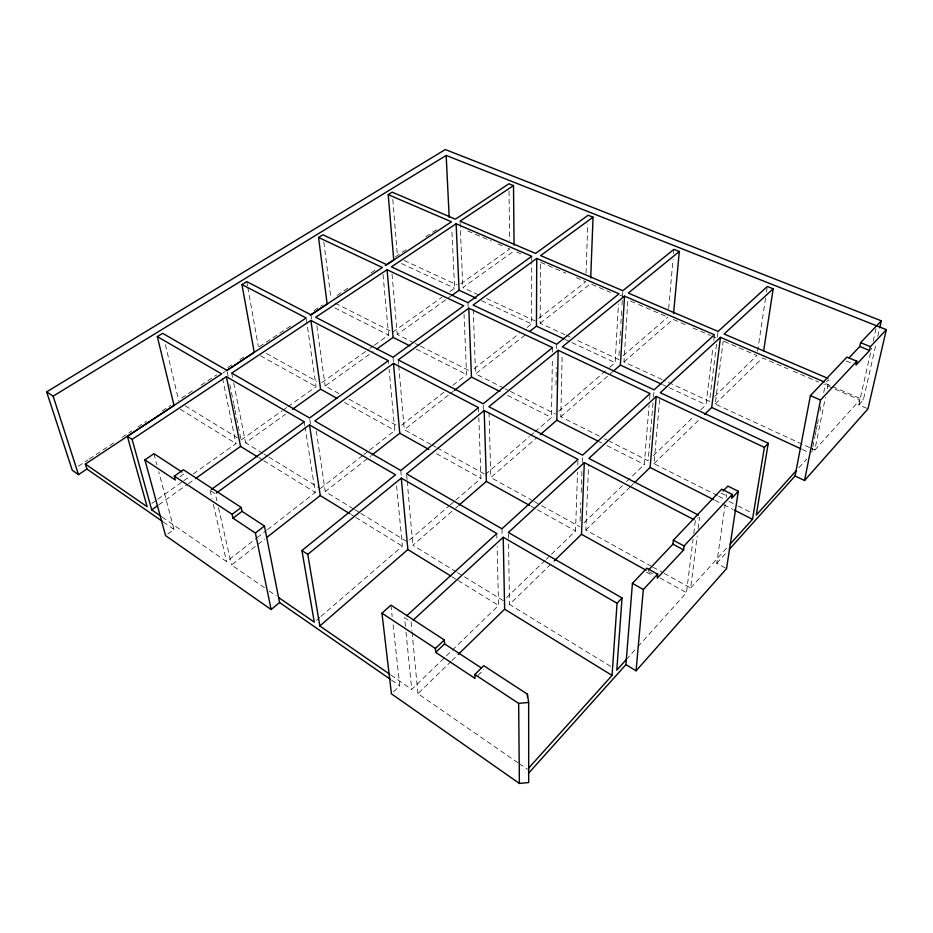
<?xml version="1.0" encoding="UTF-8"?>
<svg xmlns="http://www.w3.org/2000/svg" width="933" height="933" viewBox="0 0 933 933"><rect width="100%" height="100%" fill="white"/><g stroke="black" fill="none" stroke-linecap="round" stroke-linejoin="round"><path stroke-width="0.7" stroke-dasharray="4.67 3.5" d="M527.098 327.436L531.612 323.914L531.705 262.033M531.705 260.587L531.717 256.272M565.036 334.737L540.149 323.25L540.569 262.791M534.959 431.792L551.473 417.552L552.383 357.829M552.464 352.009L552.534 347.636M555.998 384.991L556.313 367.52M556.651 348.604L556.733 344.242M599.348 436.166L560.815 416.771L562.167 354.143M551.496 554.225L575.533 530.982L577.55 472.25M577.795 465.077L577.947 460.785M586.041 273.089L587.778 223.908M580.093 521.046L580.793 502.432M581.166 492.402L581.97 470.932M582.297 462.336L582.565 455.176M651.514 566.378L585.842 530.072L588.618 464.168M609.704 367.322L615.127 362.645L618.474 303.831M619.255 350.925L618.754 359.52L575.521 339.565M619.687 343.752L620.445 330.853M620.865 323.693L621.635 310.794M621.973 305.056L622.393 297.895M622.486 296.461L622.824 290.723M662.138 379.544L623.979 361.934L627.851 300.239M626.603 481.58L644.26 464.506L649.111 405.132M649.59 399.347L650.056 393.551M653.03 402.858L648.155 460.739L609.622 441.344M653.52 397.073L654.126 389.831M717.407 495.598L653.986 463.678L659.899 397.061M668.646 308.496L673.02 259.444M673.544 253.683L673.929 249.344M700.823 409.785L705.989 404.794L712.882 347.636M713.745 340.487L714.433 334.772M716.509 344.289L709.5 401.4L663.456 380.151M717.384 337.151L718.083 331.437M637.974 646.604L686.478 592.688L693.067 539.192M693.779 533.408L695.377 520.404L698.012 517.617M664.144 573.363L690.665 588.023L697.219 535.997M698.129 528.766L699.587 517.197M809.587 447.595L715.203 404.036L723.18 341.151M725.338 567.952L716.742 563.345L725.186 504.461M726.201 497.394L726.609 494.56M757.596 351.193L765.596 297.989M766.46 292.227L767.323 286.478M811.78 452.307L812.631 448.038M812.911 446.615L814.894 436.644M815.185 435.221L816.037 430.953M816.317 429.53L817.168 425.261M817.448 423.839L818.299 419.57M820.002 411.021L820.853 406.753M823.699 392.525L825.402 383.988M810.905 448.202L814.836 450.009L825.425 397.388M827.139 388.851L828.854 380.314M866.664 408.292L858.815 404.899L871.585 348.149M873.16 341.163L876.297 327.18M858.815 404.899L863.352 399.825L876.18 343.391M877.79 336.346L879.387 329.291M716.742 563.345L726.41 552.558M626.335 659.538L637.006 647.677M690.665 588.023L728.183 546.33M798.951 467.678L806.66 459.094M814.836 450.009L859.946 399.872L823.909 384.361M826.545 381.644L828.282 379.813M477.988 675.48L483.854 669.591M518.002 762.786L417.926 693.685L450.954 661.497M451.992 660.494L457.147 655.467M610.625 666.372L509.511 604.444L553.339 561.748M585.842 530.072L630.416 486.653M631.443 485.638L633.519 483.621M653.986 463.678L701.394 417.483M715.203 404.036L762.529 357.922L787.884 368.838M390.927 675.049L411.721 689.405L498.549 605.435L497.102 546.446M506.561 597.68L545.222 560.29M546.271 559.275L550.447 555.228M584.023 522.76L622.451 485.592M653.31 455.747L693.592 416.783M714.655 396.408L756.943 355.508L722.305 340.592M393.516 691.82L399.779 685.837L392.816 622.264M456.272 571.836L412.853 545.234L454.546 509.021M455.654 508.077L457.846 506.164M532.801 500.753L490.828 477.533L537.011 437.437M560.815 416.771L612.783 371.661M623.979 361.934L673.02 319.366L687.679 325.675M316.485 620.235L319.786 617.378M320.894 616.433L402.368 546.155L396.478 484.763M409.54 539.962L449.088 505.861M450.184 504.905L454.581 501.114M455.677 500.17L480.95 478.372L478.839 417.704M485.393 474.535L529.443 436.539M530.55 435.594L533.851 432.749M558.727 411.29L608.619 368.255M623.116 355.753L667.876 317.15M264.471 587.732L231.571 565.025L264.552 539.192M353.455 508.858L325.279 491.598L371.124 455.677M430.906 444.411L404.292 429.693L448.703 394.904M449.834 394.006L453.251 391.335M503.913 388.14L475.55 373.865L526.294 334.107M540.149 323.25L590.484 283.807L610.497 292.437M162.214 517.127L226.556 561.561L256.12 538.516M257.263 537.641L266.36 530.55M267.503 529.664L315.261 492.449L305.161 427.501M320.287 488.542L362.715 455.491M363.858 454.593L368.453 451.024M369.596 450.126L394.822 430.475L389.084 369.235M401.622 425.18L444.924 391.452M452.902 385.236L466.57 374.588L464.039 314.398M474.046 368.757L519.203 333.594M538.761 318.351L585.726 281.766L576.442 277.766M167.707 534.073L174.039 529.408L158.738 471.725M158.82 504.8L187.241 484.484M188.431 483.644L194.356 479.41M262.744 453.298L245.601 442.79L285.44 414.322M338.994 393.586L325.162 385.947L373.188 351.624M413.984 342.877L397.236 334.446L450.896 296.099M478.652 294.875L462.838 287.574L514.13 250.919M151.892 503.365L156.627 499.995M157.817 499.155L182.693 481.475M183.871 480.635L188.618 477.264M193.353 473.894L235.991 443.583L222.532 378.192M241.041 440.003L282.069 410.835M283.235 410.007L286.758 407.511M287.935 406.671L316.065 386.67L306.176 317.978M321.792 382.6L368.675 349.28M369.841 348.452L373.363 345.945M374.53 345.117L388.594 335.122L382.787 271.841M392.735 332.183L441.776 297.324M449.939 291.516L454.616 288.204L451.805 229.017M460.727 283.854L509.721 249.029L505.791 247.338M179.812 476.798L184.337 473.591M222.719 373.153L225.145 371.556M78.349 466.243L88.064 459.829M89.276 459.024L116.007 441.379M122.071 437.367L131.798 430.941M137.862 426.929L146.364 421.319M162.155 410.893L170.657 405.272M181.597 398.053L193.737 390.029M201.027 385.212L216.818 374.786M227.745 367.567L232.609 364.36M239.898 359.543L244.761 356.336M259.327 346.703L290.909 325.85M313.989 310.607L322.491 304.986M337.07 295.353L349.21 287.341M371.077 272.891L377.154 268.879M395.37 256.843L407.511 248.819M425.74 236.795L439.093 227.967M846.114 360.943L851.048 362.995M619.979 295.155L622.649 296.309M825.915 383.72L831.256 386.029M832.598 386.6L863.352 399.825M467.806 230.976L491.388 241.134M497.93 243.945L504.485 246.767M516.777 252.062L520.754 253.776M540.65 262.348L565.841 273.194M630.51 301.056L637.181 303.925M638.522 304.508L666.547 316.567M692.997 327.973L710.316 335.425M711.657 336.008L716.976 338.294M793.225 371.136L818.579 382.052M404.164 260.494L457.065 284.903M486.56 298.513L535.332 321.022M566.354 335.344L570.273 337.151M401.505 263.572L454.616 288.204M481.486 300.671L531.612 323.914M565.293 339.53L570.541 341.968M571.847 342.574L615.127 362.645M662.523 384.629L667.783 387.078M669.101 387.685L705.989 404.794M802.298 449.461L808.864 452.505M721.197 493.091L728.195 496.601M335.169 303.202L390.181 330.888M415.267 343.519L419.139 345.467M420.421 346.12L470.664 371.404M505.208 388.781L509.068 390.729M510.363 391.382L555.473 414.089M604.479 438.755L608.339 440.691M718.702 496.251L723.88 498.852M729.058 501.464L736.825 505.371M738.12 506.024L751.065 512.532M334.842 307.913L388.594 335.122M416.305 349.14L466.57 374.588M507.599 395.347L551.473 417.552M599.243 441.729L601.82 443.023M606.963 445.636L644.26 464.506M714.923 500.263L722.69 504.205M723.996 504.858L733.07 509.453M266.383 353.444L316.835 381.34M349.047 399.149L399.336 426.952M432.177 445.111L435.979 447.21M437.239 447.91L484.134 473.836M534.073 501.453L540.44 504.975M541.711 505.674L579.871 526.772M652.773 567.077L662.885 572.664M260.552 355.8L316.065 386.67M344.51 402.496L394.822 430.475M436.562 453.683L480.95 478.372M530.959 506.187L536.043 509.021M537.326 509.733L575.533 530.982M648.54 571.579L654.861 575.101M659.923 577.912L686.478 592.688M646.464 572.139L653.671 576.151M185.27 405.843L237.32 437.729M263.957 454.044L267.631 456.295M268.856 457.042L319.063 487.796M354.68 509.605L359.578 512.602M360.803 513.36L407.348 541.863M457.52 572.594L503.423 600.712M180.221 409.202L235.991 443.583M258.931 457.718L262.605 459.981M263.829 460.739L315.261 492.449M350.901 514.421L354.575 516.684M355.8 517.442L402.368 546.155M451.992 576.734L456.89 579.755M458.115 580.513L498.549 605.435M211.115 491.12L215.313 493.86L216.911 500.834M269.171 590.974L276.215 595.849M519.191 763.602L527.53 769.363M163.298 521.967L174.039 529.408M391.452 680.064L399.779 685.837M153.957 453.706L156.896 464.797M165.339 344.557L178.739 400.642M210.077 490.431L212.013 498.805M213.307 504.38L226.556 561.561M218.509 507.82L231.571 565.025M227.267 371.812L228.13 376.081M229.856 384.594L233.577 403.068M233.868 404.49L234.731 408.747M235.011 410.17L240.749 438.58M231.722 373.13L232.574 377.387M233.705 383.078L245.601 442.79M246.767 281.614L247.525 285.848M247.77 287.247L258.313 346.446M304.275 421.844L304.939 426.089M309.814 419.418L310.467 423.734M316.31 431.069L325.279 491.598M310.969 314.794L311.575 319.086M316.882 325.827L325.162 385.947M323.833 242.009L330.958 298.373M390.939 605.144L392.187 616.561M405.423 626.311L404.572 617.704L411.115 621.996L411.931 630.591M405.995 632.049L411.721 689.405M412.071 632.026L417.926 693.685M388.291 360.686L388.56 363.532M400.782 470.5L401.435 477.638M393.05 357.222L393.434 361.491M406.683 475.259L407.056 479.55M407.185 480.973L412.853 545.234M392.035 274.034L397.236 334.446M398.216 359.893L398.589 364.173M398.718 365.596L404.292 429.693M392.793 199.429L397.423 255.992M460.109 222.614L462.838 287.574M467.958 302.677L468.133 306.98M473.229 309.371L475.55 373.865M478.477 407.593L478.629 411.931M483.212 405.249L483.352 409.575M489.02 412.526L490.828 477.533M496.788 533.501L496.927 539.262M501.954 528.789L502.106 535.974M508.403 533.933L508.473 538.248M508.567 543.997L509.511 604.444M509.021 191.008L509.616 240.329"/><path stroke-width="1.4" d="M529.676 331.46L536.44 326.153L536.743 258.429L619.045 293.79L556.733 344.242L473.078 305.068L536.743 258.429M540.312 434.568L556.814 420.247L558.132 350.272L650.056 393.551L582.565 455.176L488.857 406.741L558.132 350.272M590.706 278.022L593.05 217.202L588.093 215.231L535.589 253.449L460.039 221.168L513.512 185.585L514.071 245.111M554.377 560.733L581.504 534.306L584.303 462.628L694.082 519.728M613.867 370.716L620.363 365.083L624.527 296.146L714.433 334.772L654.126 389.831L562.319 346.854L624.527 296.146M528.498 768.279L612.06 675.41L617.051 603.254L622.054 597.971L508.38 532.486L584.303 462.628M622.054 597.971L616.795 670.151L626.335 659.538M528.498 773.294L625.926 664.634L632.434 583.37L646.826 568.197L657.66 574.203L657.264 578.157L683.621 549.91L684.076 545.957L732.265 494.42L721.745 489.16L673.346 540.219L672.915 544.161L648.423 570.075M634.557 482.606L650.103 467.468L656.226 396.455L764.395 447.385L768.279 443.28L660.284 392.711L720.451 337.349L824.352 381.982M625.926 664.634L636.084 670.815L643.327 589.539L657.66 574.203M673.556 313.581L679.317 251.49L673.929 249.344L622.824 290.723L540.615 255.595L593.05 217.202M704.485 414.474L711.704 407.441L720.451 337.349M732.265 494.42L731.694 498.35L738.295 491.271L727.833 486.07L723.087 491.085M738.295 491.271L726.562 568.605L636.084 670.815M763.649 350.715L773.2 288.81L767.323 286.478L718.083 331.437L628.306 293.067L679.317 251.49M730.119 544.172L752.511 519.284L764.395 447.385M768.279 443.28L756.243 515.144L796.047 470.885M729.314 549.327L795.079 475.97L810.415 395.627L846.919 357.106L856.821 361.211L855.993 365.06L869.579 350.481L870.431 346.656L886.35 329.641L446.184 155.438L53.134 396.163L46.65 391.872L445.286 149.548L881.323 320.824L879.714 327.88M795.079 475.97L804.561 480.495L820.504 400.047L856.821 361.211M849.042 357.852L859.783 346.493L860.611 342.668L881.323 320.824M886.35 329.641L867.97 408.864L804.561 480.495M474.874 674.512L483.714 665.672L527.402 694.175L528.649 702.444L528.696 782.53L519.389 783.452L391.428 693.825L381.959 613.179L390.939 605.144L444.306 639.956L444.575 643.887L435.699 652.377L475.06 678.431L474.874 674.512L518.655 703.4L528.649 702.444M458.185 654.453L504.636 609.191L503.225 537.233L617.051 603.254M435.699 652.377L435.396 648.458L444.306 639.956M413.261 620.025L503.225 537.233M656.226 396.455L588.863 458.43L698.479 515.086M773.2 288.81L724.09 334.002L827.816 378.331M406.706 615.745L496.788 533.501L401.295 478.116L307.773 554.365L319.844 625.973L389.749 674.232M319.844 625.973L407.884 549.549L401.295 478.116M458.943 505.219L486.373 481.393L484.18 410.555L577.994 459.351L501.954 528.789L406.555 473.836L484.18 410.555M144.918 459.876L165.584 535.624L271.118 609.541L279.562 602.531L264.459 526.025L242.044 511.354L241.215 507.47L183.393 469.742L174.308 476.133L175.287 479.994L144.918 459.876L153.957 453.706L181.912 472.005M278.559 597.47L314.281 622.124L301.93 550.54L395.51 474.769L309.499 424.877L216.479 493.009M266.826 537.408L320.264 495.528L309.499 424.877M372.267 454.779L399.779 433.227L393.469 363.38L314.818 420.981L400.782 470.5L478.477 407.593L393.469 363.38M454.394 390.437L471.468 377.06L468.798 308.205L552.534 347.636L483.166 403.802L398.216 359.893L468.798 308.205M271.118 609.541L255.42 533.035L264.459 526.025M255.42 533.035L232.993 518.188L242.044 511.354M232.993 518.188L232.142 514.305L241.215 507.47M211.243 489.58L304.275 421.844L226.392 376.675L132.113 439.42L127.389 436.329L221.646 373.923L157.327 336.615L162.657 333.338L226.987 370.389L306.176 317.978L241.95 284.577L246.767 281.614L310.969 314.794L382.39 267.526L318.55 237.472L327.156 304.03L310.374 315.144M161.036 516.322L151.706 509.873L157.63 505.651M195.533 478.559L240.551 446.394L226.392 376.675M292.472 409.295L320.602 389.201L310.899 320.439L231.722 373.13L309.593 417.984L388.291 360.686L310.899 320.439M376.699 349.117L393.096 337.396L387.078 269.73L315.692 317.243L393.05 357.222L463.678 305.802L387.078 269.73M452.073 295.271L459.071 290.268L456.109 223.792L531.717 256.272L467.958 302.677L391.417 266.85L456.109 223.792M46.65 391.872L72.273 470.255L78.524 474.64L86.932 469.042L162.109 521.139M86.932 469.042L85.37 464.074L174.028 405.389L157.327 336.615M226.357 370.751L254.243 352.289L241.95 284.577M385.329 265.52L393.738 259.957L388.221 194.624L392.21 192.175L455.409 219.185L508.928 183.766L513.512 185.585M318.55 237.472L322.923 234.778L386.729 264.657L451.467 221.797L388.221 194.624M860.611 342.668L870.431 346.656M859.783 346.493L869.579 350.481M810.415 395.627L820.504 400.047M459.071 290.268L476.215 298.222M536.44 326.153L563.975 338.924M620.363 365.083L661.205 384.023M711.704 407.441L800.992 448.855M393.096 337.396L409.855 345.875M471.468 377.06L499.855 391.428M556.814 420.247L597.96 441.076M650.103 467.468L713.617 499.61M734.364 510.106L752.511 519.284M673.346 540.219L684.076 545.957M672.915 544.161L683.621 549.91M320.602 389.201L336.953 398.298M399.779 433.227L428.947 449.461M486.373 481.393L529.676 505.476M581.504 534.306L646.009 570.18M632.434 583.37L643.327 589.539M240.551 446.394L257.706 456.972M320.264 495.528L349.677 513.663M407.884 549.549L450.767 575.976M504.636 609.191L612.06 675.41M301.93 550.54L307.773 554.365M444.575 643.887L481.475 668.04M174.308 476.133L232.142 514.305M381.959 613.179L435.396 648.458M85.37 464.074L147.157 506.736L127.389 436.329M279.562 602.531L390.262 679.236M53.134 396.163L78.524 474.64M132.113 439.42L151.706 509.873M446.184 155.438L449.181 217.319M518.655 703.4L519.389 783.452M527.402 694.175L527.402 697.068"/></g></svg>
